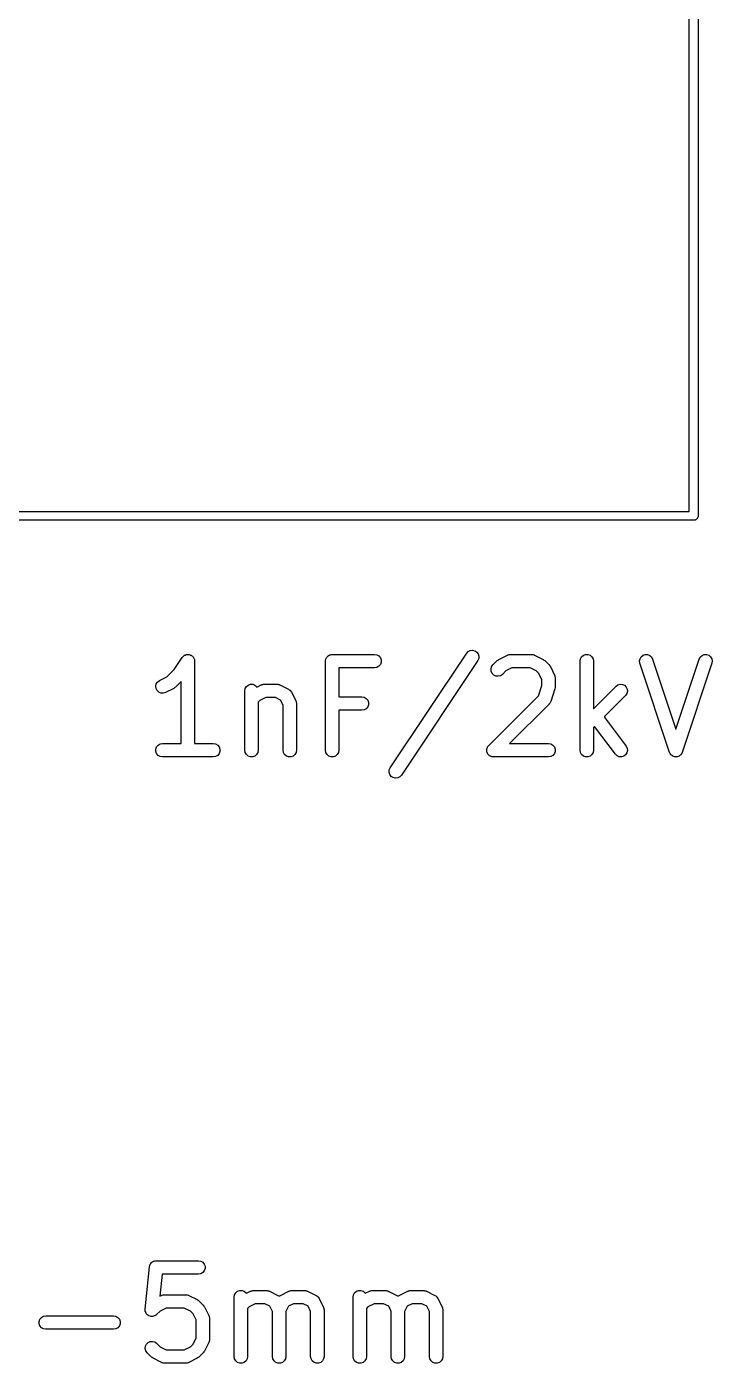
# Model space of a CAD drawing. Extents: x 128.4 to 190.5, y -130.4 to -95.9.
# Drawn here: x 142.98 to 150.67, y -130.03 to -115.04 of the extents above; entities that cross this region are included whole.
import ezdxf

# ---------------------------------------------------------------- set-up
doc = ezdxf.new("R2010")
doc.units = 0
doc.header["$MEASUREMENT"] = 0
doc.layers.add('BLACK', color=7, linetype='CONTINUOUS')

msp = doc.modelspace()

# ---------------------------------------------------------------- linework, layer by layer
at = {"layer": 'Black'}
for p, q in [((150.41, -120.473), (150.41, -111.227)), ((150.51, -111.227), (150.51, -120.523)), ((128.511, -120.473), (150.41, -120.473)), ((150.507, -120.54), (150.505, -120.544)), ((150.508, -120.536), (150.507, -120.54)), ((150.51, -120.532), (150.508, -120.536)), ((150.51, -120.523), (150.51, -120.527)), ((150.51, -120.527), (150.51, -120.532)), ((150.46, -120.573), (128.46, -120.573)), ((150.465, -120.572), (150.46, -120.573)), ((150.469, -120.572), (150.465, -120.572)), ((150.473, -120.571), (150.469, -120.572)), ((150.478, -120.57), (150.473, -120.571)), ((150.481, -120.568), (150.478, -120.57)), ((150.486, -120.566), (150.481, -120.568)), ((150.489, -120.563), (150.486, -120.566)), ((150.493, -120.561), (150.489, -120.563)), ((150.495, -120.558), (150.493, -120.561)), ((150.499, -120.555), (150.495, -120.558)), ((150.501, -120.551), (150.499, -120.555)), ((150.504, -120.548), (150.501, -120.551)), ((150.505, -120.544), (150.504, -120.548)), ((147.932, -122.044), (147.955, -122.033)), ((147.955, -122.033), (147.981, -122.03)), ((147.981, -122.03), (148.006, -122.036)), ((148.006, -122.036), (148.028, -122.051)), ((144.632, -122.247), (144.723, -122.111)), ((144.723, -122.111), (144.726, -122.108)), ((144.726, -122.108), (144.728, -122.104)), ((144.728, -122.104), (144.735, -122.098)), ((144.735, -122.098), (144.741, -122.092)), ((144.741, -122.092), (144.745, -122.09)), ((144.745, -122.09), (144.748, -122.087)), ((144.748, -122.087), (144.757, -122.084)), ((144.757, -122.084), (144.765, -122.08)), ((144.765, -122.08), (144.769, -122.08)), ((144.769, -122.08), (144.773, -122.079)), ((144.773, -122.079), (144.782, -122.079)), ((144.782, -122.079), (144.791, -122.078)), ((144.791, -122.078), (144.795, -122.079)), ((144.795, -122.079), (144.799, -122.079)), ((144.799, -122.079), (144.807, -122.082)), ((144.807, -122.082), (144.816, -122.084)), ((144.816, -122.084), (144.819, -122.086)), ((144.819, -122.086), (144.823, -122.087)), ((144.823, -122.087), (144.83, -122.093)), ((144.83, -122.093), (144.838, -122.098)), ((144.838, -122.098), (144.84, -122.102)), ((144.84, -122.102), (144.843, -122.104)), ((144.843, -122.104), (144.848, -122.112)), ((144.848, -122.112), (144.853, -122.119)), ((144.853, -122.119), (144.854, -122.123)), ((144.854, -122.123), (144.856, -122.127)), ((144.856, -122.127), (144.858, -122.136)), ((144.858, -122.136), (144.86, -122.144)), ((144.86, -122.144), (144.86, -122.148)), ((144.86, -122.148), (144.861, -122.152)), ((144.861, -122.152), (144.861, -123.077)), ((146.33, -122.152), (146.331, -122.146)), ((146.33, -123.152), (146.33, -122.152)), ((146.331, -122.139), (146.333, -122.133)), ((146.331, -122.146), (146.331, -122.139)), ((146.333, -122.133), (146.334, -122.127)), ((146.334, -122.127), (146.338, -122.121)), ((146.338, -122.121), (146.34, -122.115)), ((146.34, -122.115), (146.344, -122.11)), ((146.344, -122.11), (146.347, -122.104)), ((146.347, -122.104), (146.352, -122.1)), ((146.352, -122.1), (146.357, -122.095)), ((146.357, -122.095), (146.362, -122.092)), ((146.362, -122.092), (146.367, -122.087)), ((146.367, -122.087), (146.373, -122.085)), ((146.373, -122.085), (146.379, -122.082)), ((146.379, -122.082), (146.386, -122.081)), ((146.386, -122.081), (146.392, -122.079)), ((146.392, -122.079), (146.398, -122.079)), ((146.398, -122.079), (146.405, -122.077)), ((146.405, -122.077), (146.881, -122.077)), ((146.881, -122.077), (146.907, -122.082)), ((146.907, -122.082), (146.929, -122.095)), ((146.929, -122.095), (146.946, -122.115)), ((146.946, -122.19), (146.929, -122.21)), ((146.946, -122.115), (146.955, -122.139)), ((146.955, -122.165), (146.946, -122.19)), ((146.955, -122.139), (146.955, -122.165)), ((147.057, -123.349), (147.914, -122.063)), ((148.039, -122.146), (147.181, -123.432)), ((147.914, -122.063), (147.932, -122.044)), ((148.028, -122.051), (148.043, -122.072)), ((148.049, -122.123), (148.039, -122.146)), ((148.043, -122.072), (148.051, -122.097)), ((148.051, -122.097), (148.049, -122.123)), ((148.209, -122.195), (148.256, -122.147)), ((148.256, -122.147), (148.266, -122.14)), ((148.266, -122.14), (148.276, -122.133)), ((148.276, -122.133), (148.371, -122.085)), ((148.371, -122.085), (148.375, -122.084)), ((148.375, -122.084), (148.379, -122.082)), ((148.379, -122.082), (148.388, -122.08)), ((148.388, -122.08), (148.396, -122.078)), ((148.396, -122.078), (148.401, -122.078)), ((148.401, -122.078), (148.405, -122.077)), ((148.405, -122.077), (148.643, -122.077)), ((148.643, -122.077), (148.647, -122.078)), ((148.647, -122.078), (148.651, -122.078)), ((148.651, -122.078), (148.66, -122.08)), ((148.66, -122.08), (148.669, -122.082)), ((148.669, -122.082), (148.672, -122.084)), ((148.672, -122.084), (148.676, -122.085)), ((148.676, -122.085), (148.772, -122.133)), ((148.772, -122.133), (148.781, -122.14)), ((148.781, -122.14), (148.791, -122.147)), ((148.791, -122.147), (148.839, -122.195)), ((149.187, -122.152), (149.191, -122.127)), ((149.187, -123.152), (149.187, -122.152)), ((149.191, -122.127), (149.204, -122.104)), ((149.204, -122.104), (149.224, -122.087)), ((149.224, -122.087), (149.249, -122.079)), ((149.249, -122.079), (149.275, -122.079)), ((149.275, -122.079), (149.299, -122.087)), ((149.299, -122.087), (149.319, -122.104)), ((149.319, -122.104), (149.332, -122.127)), ((149.332, -122.127), (149.337, -122.152)), ((149.337, -122.152), (149.337, -122.686)), ((149.854, -122.15), (149.859, -122.125)), ((149.857, -122.176), (149.854, -122.15)), ((150.191, -123.176), (149.857, -122.176)), ((149.859, -122.125), (149.872, -122.103)), ((149.872, -122.103), (149.893, -122.086)), ((149.893, -122.086), (149.918, -122.078)), ((149.918, -122.078), (149.944, -122.079)), ((149.944, -122.079), (149.968, -122.088)), ((149.968, -122.088), (149.987, -122.106)), ((149.987, -122.106), (150, -122.129)), ((150, -122.129), (150.262, -122.915)), ((150.262, -122.915), (150.524, -122.129)), ((150.666, -122.176), (150.333, -123.176)), ((150.524, -122.129), (150.536, -122.106)), ((150.536, -122.106), (150.556, -122.088)), ((150.556, -122.088), (150.58, -122.079)), ((150.58, -122.079), (150.606, -122.078)), ((150.606, -122.078), (150.631, -122.086)), ((150.631, -122.086), (150.651, -122.103)), ((150.651, -122.103), (150.665, -122.125)), ((150.665, -122.125), (150.67, -122.15)), ((150.67, -122.15), (150.666, -122.176)), ((144.466, -122.371), (144.551, -122.329)), ((144.551, -122.329), (144.632, -122.247)), ((146.881, -122.227), (146.48, -122.227)), ((146.48, -122.227), (146.48, -122.554)), ((146.907, -122.223), (146.881, -122.227)), ((146.929, -122.21), (146.907, -122.223)), ((148.187, -122.241), (148.194, -122.216)), ((148.189, -122.267), (148.187, -122.241)), ((148.2, -122.291), (148.189, -122.267)), ((148.194, -122.216), (148.209, -122.195)), ((148.219, -122.309), (148.2, -122.291)), ((148.242, -122.32), (148.219, -122.309)), ((148.268, -122.322), (148.242, -122.32)), ((148.294, -122.316), (148.268, -122.322)), ((148.315, -122.301), (148.294, -122.316)), ((148.354, -122.262), (148.315, -122.301)), ((148.422, -122.227), (148.354, -122.262)), ((148.625, -122.227), (148.422, -122.227)), ((148.694, -122.262), (148.625, -122.227)), ((148.724, -122.292), (148.694, -122.262)), ((148.758, -122.361), (148.724, -122.292)), ((148.839, -122.195), (148.846, -122.204)), ((148.846, -122.204), (148.853, -122.214)), ((148.853, -122.214), (148.9, -122.309)), ((148.9, -122.309), (148.902, -122.313)), ((148.902, -122.313), (148.904, -122.317)), ((148.904, -122.317), (148.905, -122.326)), ((148.905, -122.326), (148.908, -122.334)), ((148.908, -122.334), (148.908, -122.339)), ((148.908, -122.339), (148.908, -122.343)), ((144.425, -122.434), (144.431, -122.408)), ((144.428, -122.459), (144.425, -122.434)), ((144.44, -122.483), (144.428, -122.459)), ((144.431, -122.408), (144.446, -122.387)), ((144.459, -122.501), (144.44, -122.483)), ((144.446, -122.387), (144.466, -122.371)), ((144.629, -122.458), (144.534, -122.505)), ((144.638, -122.45), (144.629, -122.458)), ((144.648, -122.444), (144.638, -122.45)), ((144.711, -122.381), (144.648, -122.444)), ((144.711, -123.077), (144.711, -122.381)), ((145.425, -122.486), (145.43, -122.46)), ((145.425, -123.152), (145.425, -122.486)), ((145.43, -122.46), (145.443, -122.438)), ((145.443, -122.438), (145.463, -122.421)), ((145.463, -122.421), (145.487, -122.412)), ((145.487, -122.412), (145.513, -122.412)), ((145.513, -122.412), (145.537, -122.421)), ((145.537, -122.421), (145.557, -122.438)), ((145.557, -122.438), (145.561, -122.443)), ((145.561, -122.443), (145.609, -122.419)), ((145.609, -122.419), (145.613, -122.417)), ((145.613, -122.417), (145.617, -122.415)), ((145.617, -122.415), (145.626, -122.414)), ((145.626, -122.414), (145.634, -122.411)), ((145.634, -122.411), (145.639, -122.411)), ((145.639, -122.411), (145.643, -122.411)), ((145.643, -122.411), (145.786, -122.411)), ((145.786, -122.411), (145.79, -122.411)), ((145.79, -122.411), (145.794, -122.411)), ((145.794, -122.411), (145.803, -122.414)), ((145.803, -122.414), (145.811, -122.415)), ((145.811, -122.415), (145.815, -122.417)), ((145.815, -122.417), (145.819, -122.419)), ((145.819, -122.419), (145.914, -122.466)), ((145.914, -122.466), (145.923, -122.473)), ((145.923, -122.473), (145.933, -122.479)), ((145.933, -122.479), (145.934, -122.481)), ((145.934, -122.481), (145.935, -122.482)), ((145.935, -122.482), (145.941, -122.491)), ((145.941, -122.491), (145.948, -122.5)), ((148.72, -122.54), (148.758, -122.426)), ((148.758, -122.426), (148.758, -122.361)), ((148.904, -122.462), (148.857, -122.605)), ((148.906, -122.45), (148.904, -122.462)), ((148.908, -122.438), (148.906, -122.45)), ((148.908, -122.343), (148.908, -122.438)), ((149.337, -122.686), (149.59, -122.433)), ((149.59, -122.433), (149.611, -122.418)), ((149.611, -122.418), (149.636, -122.411)), ((149.636, -122.411), (149.662, -122.413)), ((149.662, -122.413), (149.686, -122.424)), ((149.686, -122.424), (149.704, -122.443)), ((149.704, -122.443), (149.715, -122.466)), ((149.718, -122.492), (149.711, -122.517)), ((149.715, -122.466), (149.718, -122.492)), ((144.483, -122.511), (144.459, -122.501)), ((144.509, -122.513), (144.483, -122.511)), ((144.534, -122.505), (144.509, -122.513)), ((145.592, -122.595), (145.575, -122.612)), ((145.575, -122.612), (145.575, -123.152)), ((145.661, -122.561), (145.592, -122.595)), ((145.768, -122.561), (145.661, -122.561)), ((145.825, -122.589), (145.768, -122.561)), ((145.854, -122.646), (145.825, -122.589)), ((145.948, -122.5), (145.996, -122.595)), ((145.996, -122.595), (145.997, -122.599)), ((145.997, -122.599), (145.999, -122.603)), ((145.999, -122.603), (146.001, -122.612)), ((146.001, -122.612), (146.003, -122.62)), ((146.003, -122.62), (146.003, -122.624)), ((146.003, -122.624), (146.004, -122.629)), ((146.004, -122.629), (146.004, -123.152)), ((146.48, -122.554), (146.738, -122.554)), ((146.738, -122.554), (146.764, -122.558)), ((146.764, -122.558), (146.786, -122.571)), ((146.786, -122.571), (146.803, -122.591)), ((146.803, -122.591), (146.812, -122.616)), ((146.812, -122.642), (146.803, -122.666)), ((146.812, -122.616), (146.812, -122.642)), ((148.161, -123.099), (148.72, -122.54)), ((148.839, -122.634), (148.395, -123.077)), ((148.841, -122.63), (148.839, -122.634)), ((148.844, -122.628), (148.841, -122.63)), ((148.849, -122.62), (148.844, -122.628)), ((148.854, -122.613), (148.849, -122.62)), ((148.855, -122.608), (148.854, -122.613)), ((148.857, -122.605), (148.855, -122.608)), ((149.696, -122.539), (149.456, -122.778)), ((149.711, -122.517), (149.696, -122.539)), ((145.854, -123.152), (145.854, -122.646)), ((146.738, -122.704), (146.48, -122.704)), ((146.48, -122.704), (146.48, -123.152)), ((146.764, -122.699), (146.738, -122.704)), ((146.786, -122.686), (146.764, -122.699)), ((146.803, -122.666), (146.786, -122.686)), ((149.456, -122.778), (149.703, -123.107)), ((149.349, -122.886), (149.337, -122.898)), ((149.337, -122.898), (149.337, -123.152)), ((149.583, -123.197), (149.349, -122.886)), ((144.452, -123.095), (144.474, -123.082)), ((144.474, -123.082), (144.5, -123.077)), ((144.5, -123.077), (144.711, -123.077)), ((144.861, -123.077), (145.071, -123.077)), ((145.071, -123.077), (145.097, -123.082)), ((145.097, -123.082), (145.12, -123.095)), ((148.395, -123.077), (148.833, -123.077)), ((148.833, -123.077), (148.859, -123.082)), ((148.859, -123.082), (148.882, -123.095)), ((144.426, -123.139), (144.435, -123.115)), ((144.426, -123.165), (144.426, -123.139)), ((144.435, -123.19), (144.426, -123.165)), ((144.435, -123.115), (144.452, -123.095)), ((144.452, -123.21), (144.435, -123.19)), ((144.474, -123.223), (144.452, -123.21)), ((144.5, -123.227), (144.474, -123.223)), ((145.071, -123.227), (144.5, -123.227)), ((145.097, -123.223), (145.071, -123.227)), ((145.12, -123.21), (145.097, -123.223)), ((145.12, -123.095), (145.136, -123.115)), ((145.136, -123.19), (145.12, -123.21)), ((145.136, -123.115), (145.145, -123.139)), ((145.145, -123.165), (145.136, -123.19)), ((145.145, -123.139), (145.145, -123.165)), ((145.43, -123.178), (145.425, -123.152)), ((145.443, -123.201), (145.43, -123.178)), ((145.463, -123.217), (145.443, -123.201)), ((145.487, -123.226), (145.463, -123.217)), ((145.513, -123.226), (145.487, -123.226)), ((145.537, -123.217), (145.513, -123.226)), ((145.557, -123.201), (145.537, -123.217)), ((145.57, -123.178), (145.557, -123.201)), ((145.575, -123.152), (145.57, -123.178)), ((145.858, -123.178), (145.854, -123.152)), ((145.871, -123.201), (145.858, -123.178)), ((145.891, -123.217), (145.871, -123.201)), ((145.916, -123.226), (145.891, -123.217)), ((145.942, -123.226), (145.916, -123.226)), ((145.966, -123.217), (145.942, -123.226)), ((145.986, -123.201), (145.966, -123.217)), ((145.999, -123.178), (145.986, -123.201)), ((146.004, -123.152), (145.999, -123.178)), ((146.334, -123.178), (146.33, -123.152)), ((146.347, -123.201), (146.334, -123.178)), ((146.367, -123.217), (146.347, -123.201)), ((146.392, -123.226), (146.367, -123.217)), ((146.418, -123.226), (146.392, -123.226)), ((146.442, -123.217), (146.418, -123.226)), ((146.462, -123.201), (146.442, -123.217)), ((146.475, -123.178), (146.462, -123.201)), ((146.48, -123.152), (146.475, -123.178)), ((148.14, -123.139), (148.144, -123.13)), ((148.14, -123.143), (148.14, -123.139)), ((148.14, -123.146), (148.14, -123.143)), ((148.14, -123.156), (148.14, -123.146)), ((148.14, -123.165), (148.14, -123.156)), ((148.142, -123.169), (148.14, -123.165)), ((148.142, -123.172), (148.142, -123.169)), ((148.146, -123.181), (148.142, -123.172)), ((148.144, -123.13), (148.146, -123.121)), ((148.146, -123.121), (148.148, -123.118)), ((148.149, -123.19), (148.146, -123.181)), ((148.148, -123.118), (148.149, -123.115)), ((148.149, -123.115), (148.156, -123.107)), ((148.151, -123.192), (148.149, -123.19)), ((148.153, -123.195), (148.151, -123.192)), ((148.16, -123.202), (148.153, -123.195)), ((148.156, -123.107), (148.161, -123.099)), ((148.166, -123.21), (148.16, -123.202)), ((148.169, -123.211), (148.166, -123.21)), ((148.171, -123.214), (148.169, -123.211)), ((148.18, -123.218), (148.171, -123.214)), ((148.189, -123.223), (148.18, -123.218)), ((148.192, -123.223), (148.189, -123.223)), ((148.195, -123.225), (148.192, -123.223)), ((148.205, -123.226), (148.195, -123.225)), ((148.214, -123.227), (148.205, -123.226)), ((148.833, -123.227), (148.214, -123.227)), ((148.859, -123.223), (148.833, -123.227)), ((148.882, -123.21), (148.859, -123.223)), ((148.882, -123.095), (148.898, -123.115)), ((148.898, -123.19), (148.882, -123.21)), ((148.898, -123.115), (148.907, -123.139)), ((148.907, -123.165), (148.898, -123.19)), ((148.907, -123.139), (148.907, -123.165)), ((149.191, -123.178), (149.187, -123.152)), ((149.204, -123.201), (149.191, -123.178)), ((149.224, -123.217), (149.204, -123.201)), ((149.249, -123.226), (149.224, -123.217)), ((149.275, -123.226), (149.249, -123.226)), ((149.299, -123.217), (149.275, -123.226)), ((149.319, -123.201), (149.299, -123.217)), ((149.332, -123.178), (149.319, -123.201)), ((149.337, -123.152), (149.332, -123.178)), ((149.602, -123.215), (149.583, -123.197)), ((149.626, -123.225), (149.602, -123.215)), ((149.652, -123.227), (149.626, -123.225)), ((149.677, -123.219), (149.652, -123.227)), ((149.698, -123.204), (149.677, -123.219)), ((149.712, -123.182), (149.698, -123.204)), ((149.703, -123.107), (149.715, -123.131)), ((149.718, -123.156), (149.712, -123.182)), ((149.715, -123.131), (149.718, -123.156)), ((150.192, -123.178), (150.191, -123.176)), ((150.192, -123.18), (150.192, -123.178)), ((150.198, -123.189), (150.192, -123.18)), ((150.203, -123.199), (150.198, -123.189)), ((150.205, -123.2), (150.203, -123.199)), ((150.206, -123.202), (150.205, -123.2)), ((150.214, -123.209), (150.206, -123.202)), ((150.223, -123.216), (150.214, -123.209)), ((150.225, -123.217), (150.223, -123.216)), ((150.226, -123.218), (150.225, -123.217)), ((150.237, -123.222), (150.226, -123.218)), ((150.247, -123.226), (150.237, -123.222)), ((150.249, -123.226), (150.247, -123.226)), ((150.251, -123.227), (150.249, -123.226)), ((150.262, -123.226), (150.251, -123.227)), ((150.273, -123.227), (150.262, -123.226)), ((150.275, -123.226), (150.273, -123.227)), ((150.277, -123.226), (150.275, -123.226)), ((150.287, -123.222), (150.277, -123.226)), ((150.298, -123.218), (150.287, -123.222)), ((150.299, -123.217), (150.298, -123.218)), ((150.301, -123.216), (150.299, -123.217)), ((150.309, -123.209), (150.301, -123.216)), ((150.318, -123.202), (150.309, -123.209)), ((150.319, -123.2), (150.318, -123.202)), ((150.321, -123.199), (150.319, -123.2)), ((150.326, -123.189), (150.321, -123.199)), ((150.332, -123.18), (150.326, -123.189)), ((150.333, -123.176), (150.332, -123.178)), ((150.332, -123.178), (150.332, -123.18)), ((147.045, -123.399), (147.046, -123.373)), ((147.046, -123.373), (147.057, -123.349)), ((147.052, -123.424), (147.045, -123.399)), ((147.067, -123.445), (147.052, -123.424)), ((147.089, -123.459), (147.067, -123.445)), ((147.114, -123.465), (147.089, -123.459)), ((147.14, -123.462), (147.114, -123.465)), ((147.163, -123.451), (147.14, -123.462)), ((147.181, -123.432), (147.163, -123.451)), ((144.355, -128.941), (144.358, -128.931)), ((144.358, -128.931), (144.361, -128.921)), ((144.361, -128.921), (144.363, -128.919)), ((144.363, -128.919), (144.364, -128.916)), ((144.364, -128.916), (144.37, -128.908)), ((144.37, -128.908), (144.376, -128.9)), ((144.376, -128.9), (144.379, -128.898)), ((144.379, -128.898), (144.38, -128.896)), ((144.38, -128.896), (144.389, -128.891)), ((144.389, -128.891), (144.398, -128.885)), ((144.398, -128.885), (144.4, -128.885)), ((144.4, -128.885), (144.403, -128.883)), ((144.403, -128.883), (144.413, -128.881)), ((144.413, -128.881), (144.423, -128.879)), ((144.423, -128.879), (144.426, -128.879)), ((144.426, -128.879), (144.429, -128.879)), ((144.429, -128.879), (144.905, -128.879)), ((144.905, -128.879), (144.93, -128.883)), ((144.93, -128.883), (144.953, -128.896)), ((144.953, -128.896), (144.97, -128.916)), ((144.97, -128.916), (144.979, -128.941)), ((144.306, -129.422), (144.354, -128.946)), ((144.354, -128.946), (144.355, -128.943)), ((144.355, -128.943), (144.355, -128.941)), ((144.496, -129.029), (144.472, -129.277)), ((144.905, -129.029), (144.496, -129.029)), ((144.93, -129.024), (144.905, -129.029)), ((144.953, -129.011), (144.93, -129.024)), ((144.97, -128.991), (144.953, -129.011)), ((144.979, -128.967), (144.97, -128.991)), ((144.979, -128.941), (144.979, -128.967)), ((145.31, -129.261), (145.323, -129.239)), ((145.323, -129.239), (145.343, -129.222)), ((145.343, -129.222), (145.368, -129.213)), ((145.368, -129.213), (145.394, -129.213)), ((145.394, -129.213), (145.418, -129.222)), ((145.418, -129.222), (145.438, -129.239)), ((145.438, -129.239), (145.442, -129.244)), ((145.442, -129.244), (145.49, -129.22)), ((145.49, -129.22), (145.494, -129.219)), ((145.494, -129.219), (145.498, -129.216)), ((145.498, -129.216), (145.507, -129.215)), ((145.507, -129.215), (145.515, -129.212)), ((145.515, -129.212), (145.52, -129.213)), ((145.52, -129.213), (145.524, -129.212)), ((145.524, -129.212), (145.667, -129.212)), ((145.667, -129.212), (145.671, -129.213)), ((145.671, -129.213), (145.675, -129.212)), ((145.675, -129.212), (145.684, -129.215)), ((145.684, -129.215), (145.692, -129.216)), ((145.692, -129.216), (145.696, -129.219)), ((145.696, -129.219), (145.7, -129.22)), ((145.7, -129.22), (145.795, -129.268)), ((145.824, -129.268), (145.919, -129.22)), ((145.919, -129.22), (145.923, -129.219)), ((145.923, -129.219), (145.927, -129.216)), ((145.927, -129.216), (145.935, -129.215)), ((145.935, -129.215), (145.944, -129.212)), ((145.944, -129.212), (145.948, -129.213)), ((145.948, -129.213), (145.952, -129.212)), ((145.952, -129.212), (146.095, -129.212)), ((146.095, -129.212), (146.099, -129.213)), ((146.099, -129.213), (146.104, -129.212)), ((146.104, -129.212), (146.112, -129.215)), ((146.112, -129.215), (146.121, -129.216)), ((146.121, -129.216), (146.125, -129.219)), ((146.125, -129.219), (146.129, -129.22)), ((146.129, -129.22), (146.224, -129.268)), ((146.644, -129.261), (146.657, -129.239)), ((146.657, -129.239), (146.677, -129.222)), ((146.677, -129.222), (146.701, -129.213)), ((146.701, -129.213), (146.727, -129.213)), ((146.727, -129.213), (146.752, -129.222)), ((146.752, -129.222), (146.772, -129.239)), ((146.772, -129.239), (146.775, -129.244)), ((146.775, -129.244), (146.824, -129.22)), ((146.824, -129.22), (146.828, -129.219)), ((146.828, -129.219), (146.831, -129.216)), ((146.831, -129.216), (146.84, -129.215)), ((146.84, -129.215), (146.849, -129.212)), ((146.849, -129.212), (146.853, -129.213)), ((146.853, -129.213), (146.857, -129.212)), ((146.857, -129.212), (147, -129.212)), ((147, -129.212), (147.004, -129.213)), ((147.004, -129.213), (147.009, -129.212)), ((147.009, -129.212), (147.017, -129.215)), ((147.017, -129.215), (147.026, -129.216)), ((147.026, -129.216), (147.029, -129.219)), ((147.029, -129.219), (147.034, -129.22)), ((147.034, -129.22), (147.129, -129.268)), ((147.157, -129.268), (147.252, -129.22)), ((147.252, -129.22), (147.256, -129.219)), ((147.256, -129.219), (147.26, -129.216)), ((147.26, -129.216), (147.269, -129.215)), ((147.269, -129.215), (147.277, -129.212)), ((147.277, -129.212), (147.281, -129.213)), ((147.281, -129.213), (147.286, -129.212)), ((147.286, -129.212), (147.429, -129.212)), ((147.429, -129.212), (147.433, -129.213)), ((147.433, -129.213), (147.437, -129.212)), ((147.437, -129.212), (147.446, -129.215)), ((147.446, -129.215), (147.454, -129.216)), ((147.454, -129.216), (147.458, -129.219)), ((147.458, -129.219), (147.462, -129.22)), ((147.462, -129.22), (147.557, -129.268)), ((144.472, -129.277), (144.49, -129.268)), ((144.49, -129.268), (144.494, -129.266)), ((144.494, -129.266), (144.498, -129.264)), ((144.498, -129.264), (144.507, -129.263)), ((144.507, -129.263), (144.515, -129.26)), ((144.515, -129.26), (144.52, -129.26)), ((144.52, -129.26), (144.524, -129.26)), ((144.524, -129.26), (144.762, -129.26)), ((144.762, -129.26), (144.766, -129.26)), ((144.766, -129.26), (144.77, -129.26)), ((144.77, -129.26), (144.779, -129.263)), ((144.779, -129.263), (144.788, -129.264)), ((144.788, -129.264), (144.791, -129.266)), ((144.791, -129.266), (144.795, -129.268)), ((144.795, -129.268), (144.891, -129.315)), ((144.891, -129.315), (144.9, -129.322)), ((144.9, -129.322), (144.91, -129.329)), ((144.91, -129.329), (144.958, -129.377)), ((144.958, -129.377), (144.965, -129.387)), ((144.965, -129.387), (144.972, -129.396)), ((145.306, -129.287), (145.31, -129.261)), ((145.306, -129.954), (145.306, -129.287)), ((145.542, -129.362), (145.473, -129.396)), ((145.649, -129.362), (145.542, -129.362)), ((145.706, -129.39), (145.649, -129.362)), ((145.795, -129.268), (145.804, -129.274)), ((145.804, -129.274), (145.81, -129.278)), ((145.81, -129.278), (145.815, -129.274)), ((145.815, -129.274), (145.824, -129.268)), ((145.97, -129.362), (145.913, -129.39)), ((146.078, -129.362), (145.97, -129.362)), ((146.135, -129.39), (146.078, -129.362)), ((146.224, -129.268), (146.233, -129.274)), ((146.233, -129.274), (146.242, -129.28)), ((146.242, -129.28), (146.243, -129.282)), ((146.243, -129.282), (146.245, -129.283)), ((146.245, -129.283), (146.251, -129.292)), ((146.251, -129.292), (146.258, -129.301)), ((146.258, -129.301), (146.305, -129.396)), ((146.639, -129.287), (146.644, -129.261)), ((146.639, -129.954), (146.639, -129.287)), ((146.875, -129.362), (146.806, -129.396)), ((146.982, -129.362), (146.875, -129.362)), ((147.039, -129.39), (146.982, -129.362)), ((147.129, -129.268), (147.138, -129.274)), ((147.138, -129.274), (147.143, -129.278)), ((147.143, -129.278), (147.148, -129.274)), ((147.148, -129.274), (147.157, -129.268)), ((147.303, -129.362), (147.246, -129.39)), ((147.411, -129.362), (147.303, -129.362)), ((147.468, -129.39), (147.411, -129.362)), ((147.557, -129.268), (147.566, -129.274)), ((147.566, -129.274), (147.575, -129.28)), ((147.575, -129.28), (147.577, -129.282)), ((147.577, -129.282), (147.578, -129.283)), ((147.578, -129.283), (147.584, -129.292)), ((147.584, -129.292), (147.591, -129.301)), ((147.591, -129.301), (147.639, -129.396)), ((143.117, -129.56), (143.126, -129.535)), ((143.126, -129.535), (143.142, -129.515)), ((143.142, -129.515), (143.165, -129.502)), ((143.165, -129.502), (143.19, -129.498)), ((143.19, -129.498), (143.952, -129.498)), ((143.952, -129.498), (143.978, -129.502)), ((143.978, -129.502), (144.001, -129.515)), ((144.001, -129.515), (144.017, -129.535)), ((144.017, -129.535), (144.026, -129.56)), ((144.306, -129.423), (144.306, -129.422)), ((144.307, -129.436), (144.306, -129.423)), ((144.306, -129.423), (144.306, -129.423)), ((144.308, -129.448), (144.307, -129.436)), ((144.308, -129.449), (144.308, -129.448)), ((144.309, -129.449), (144.308, -129.449)), ((144.314, -129.461), (144.309, -129.449)), ((144.319, -129.472), (144.314, -129.461)), ((144.32, -129.473), (144.319, -129.472)), ((144.319, -129.472), (144.319, -129.472)), ((144.328, -129.482), (144.32, -129.473)), ((144.337, -129.491), (144.328, -129.482)), ((144.338, -129.491), (144.337, -129.491)), ((144.349, -129.497), (144.338, -129.491)), ((144.338, -129.491), (144.338, -129.491)), ((144.361, -129.502), (144.349, -129.497)), ((144.362, -129.502), (144.361, -129.502)), ((144.361, -129.502), (144.361, -129.502)), ((144.374, -129.503), (144.362, -129.502)), ((144.387, -129.505), (144.374, -129.503)), ((144.4, -129.501), (144.387, -129.505)), ((144.387, -129.505), (144.387, -129.505)), ((144.387, -129.505), (144.387, -129.505)), ((144.412, -129.498), (144.4, -129.501)), ((144.413, -129.498), (144.412, -129.498)), ((144.412, -129.498), (144.412, -129.498)), ((144.423, -129.491), (144.413, -129.498)), ((144.433, -129.484), (144.423, -129.491)), ((144.434, -129.483), (144.433, -129.484)), ((144.473, -129.444), (144.434, -129.483)), ((144.434, -129.483), (144.434, -129.483)), ((144.542, -129.41), (144.473, -129.444)), ((144.744, -129.41), (144.542, -129.41)), ((144.813, -129.444), (144.744, -129.41)), ((144.843, -129.474), (144.813, -129.444)), ((144.877, -129.543), (144.843, -129.474)), ((144.972, -129.396), (145.019, -129.492)), ((145.019, -129.492), (145.021, -129.496)), ((145.021, -129.496), (145.023, -129.499)), ((145.023, -129.499), (145.024, -129.508)), ((145.024, -129.508), (145.027, -129.516)), ((145.027, -129.516), (145.027, -129.521)), ((145.027, -129.521), (145.027, -129.525)), ((145.027, -129.525), (145.027, -129.763)), ((145.473, -129.396), (145.456, -129.413)), ((145.456, -129.413), (145.456, -129.954)), ((145.735, -129.448), (145.706, -129.39)), ((145.735, -129.954), (145.735, -129.448)), ((145.913, -129.39), (145.885, -129.448)), ((145.885, -129.448), (145.885, -129.954)), ((146.163, -129.448), (146.135, -129.39)), ((146.163, -129.954), (146.163, -129.448)), ((146.305, -129.396), (146.306, -129.4)), ((146.306, -129.4), (146.309, -129.404)), ((146.309, -129.404), (146.31, -129.413)), ((146.31, -129.413), (146.313, -129.421)), ((146.313, -129.421), (146.312, -129.426)), ((146.312, -129.426), (146.313, -129.43)), ((146.313, -129.43), (146.313, -129.954)), ((146.806, -129.396), (146.789, -129.413)), ((146.789, -129.413), (146.789, -129.954)), ((147.068, -129.448), (147.039, -129.39)), ((147.068, -129.954), (147.068, -129.448)), ((147.246, -129.39), (147.218, -129.448)), ((147.218, -129.448), (147.218, -129.954)), ((147.496, -129.448), (147.468, -129.39)), ((147.496, -129.954), (147.496, -129.448)), ((147.639, -129.396), (147.64, -129.4)), ((147.64, -129.4), (147.642, -129.404)), ((147.642, -129.404), (147.643, -129.413)), ((147.643, -129.413), (147.646, -129.421)), ((147.646, -129.421), (147.646, -129.426)), ((147.646, -129.426), (147.646, -129.43)), ((147.646, -129.43), (147.646, -129.954)), ((143.117, -129.586), (143.117, -129.56)), ((143.126, -129.61), (143.117, -129.586)), ((143.142, -129.63), (143.126, -129.61)), ((143.165, -129.643), (143.142, -129.63)), ((143.19, -129.648), (143.165, -129.643)), ((143.952, -129.648), (143.19, -129.648)), ((143.978, -129.643), (143.952, -129.648)), ((144.001, -129.63), (143.978, -129.643)), ((144.017, -129.61), (144.001, -129.63)), ((144.026, -129.586), (144.017, -129.61)), ((144.026, -129.56), (144.026, -129.586)), ((144.877, -129.745), (144.877, -129.543)), ((144.306, -129.865), (144.309, -129.839)), ((144.309, -129.839), (144.32, -129.815)), ((144.32, -129.815), (144.338, -129.797)), ((144.338, -129.797), (144.362, -129.786)), ((144.362, -129.786), (144.387, -129.784)), ((144.387, -129.784), (144.413, -129.79)), ((144.413, -129.79), (144.434, -129.805)), ((144.434, -129.805), (144.473, -129.844)), ((144.813, -129.844), (144.843, -129.814)), ((144.843, -129.814), (144.877, -129.745)), ((145.019, -129.797), (144.972, -129.892)), ((145.021, -129.793), (145.019, -129.797)), ((145.023, -129.789), (145.021, -129.793)), ((145.024, -129.78), (145.023, -129.789)), ((145.027, -129.772), (145.024, -129.78)), ((145.027, -129.763), (145.027, -129.767)), ((145.027, -129.767), (145.027, -129.772)), ((144.313, -129.89), (144.306, -129.865)), ((144.328, -129.911), (144.313, -129.89)), ((144.376, -129.959), (144.328, -129.911)), ((144.385, -129.966), (144.376, -129.959)), ((144.395, -129.973), (144.385, -129.966)), ((144.49, -130.021), (144.395, -129.973)), ((144.473, -129.844), (144.542, -129.879)), ((144.542, -129.879), (144.744, -129.879)), ((144.744, -129.879), (144.813, -129.844)), ((144.891, -129.973), (144.795, -130.021)), ((144.9, -129.966), (144.891, -129.973)), ((144.91, -129.959), (144.9, -129.966)), ((144.958, -129.911), (144.91, -129.959)), ((144.965, -129.902), (144.958, -129.911)), ((144.972, -129.892), (144.965, -129.902)), ((145.31, -129.979), (145.306, -129.954)), ((145.323, -130.002), (145.31, -129.979)), ((145.451, -129.979), (145.438, -130.002)), ((145.456, -129.954), (145.451, -129.979)), ((145.739, -129.979), (145.735, -129.954)), ((145.752, -130.002), (145.739, -129.979)), ((145.88, -129.979), (145.867, -130.002)), ((145.885, -129.954), (145.88, -129.979)), ((146.168, -129.979), (146.163, -129.954)), ((146.181, -130.002), (146.168, -129.979)), ((146.309, -129.979), (146.296, -130.002)), ((146.313, -129.954), (146.309, -129.979)), ((146.644, -129.979), (146.639, -129.954)), ((146.657, -130.002), (146.644, -129.979)), ((146.785, -129.979), (146.772, -130.002)), ((146.789, -129.954), (146.785, -129.979)), ((147.072, -129.979), (147.068, -129.954)), ((147.085, -130.002), (147.072, -129.979)), ((147.213, -129.979), (147.2, -130.002)), ((147.218, -129.954), (147.213, -129.979)), ((147.501, -129.979), (147.496, -129.954)), ((147.514, -130.002), (147.501, -129.979)), ((147.642, -129.979), (147.629, -130.002)), ((147.646, -129.954), (147.642, -129.979)), ((144.494, -130.022), (144.49, -130.021)), ((144.498, -130.024), (144.494, -130.022)), ((144.507, -130.026), (144.498, -130.024)), ((144.515, -130.028), (144.507, -130.026)), ((144.52, -130.028), (144.515, -130.028)), ((144.524, -130.029), (144.52, -130.028)), ((144.762, -130.029), (144.524, -130.029)), ((144.766, -130.028), (144.762, -130.029)), ((144.77, -130.028), (144.766, -130.028)), ((144.779, -130.026), (144.77, -130.028)), ((144.788, -130.024), (144.779, -130.026)), ((144.791, -130.022), (144.788, -130.024)), ((144.795, -130.021), (144.791, -130.022)), ((145.343, -130.019), (145.323, -130.002)), ((145.368, -130.028), (145.343, -130.019)), ((145.394, -130.028), (145.368, -130.028)), ((145.418, -130.019), (145.394, -130.028)), ((145.438, -130.002), (145.418, -130.019)), ((145.772, -130.019), (145.752, -130.002)), ((145.796, -130.028), (145.772, -130.019)), ((145.823, -130.028), (145.796, -130.028)), ((145.847, -130.019), (145.823, -130.028)), ((145.867, -130.002), (145.847, -130.019)), ((146.201, -130.019), (146.181, -130.002)), ((146.225, -130.028), (146.201, -130.019)), ((146.251, -130.028), (146.225, -130.028)), ((146.276, -130.019), (146.251, -130.028)), ((146.296, -130.002), (146.276, -130.019)), ((146.677, -130.019), (146.657, -130.002)), ((146.701, -130.028), (146.677, -130.019)), ((146.727, -130.028), (146.701, -130.028)), ((146.752, -130.019), (146.727, -130.028)), ((146.772, -130.002), (146.752, -130.019)), ((147.105, -130.019), (147.085, -130.002)), ((147.13, -130.028), (147.105, -130.019)), ((147.156, -130.028), (147.13, -130.028)), ((147.18, -130.019), (147.156, -130.028)), ((147.2, -130.002), (147.18, -130.019)), ((147.534, -130.019), (147.514, -130.002)), ((147.558, -130.028), (147.534, -130.019)), ((147.584, -130.028), (147.558, -130.028)), ((147.609, -130.019), (147.584, -130.028)), ((147.629, -130.002), (147.609, -130.019))]:
    msp.add_line(p, q, dxfattribs=at)

doc.saveas('drawing.dxf')
